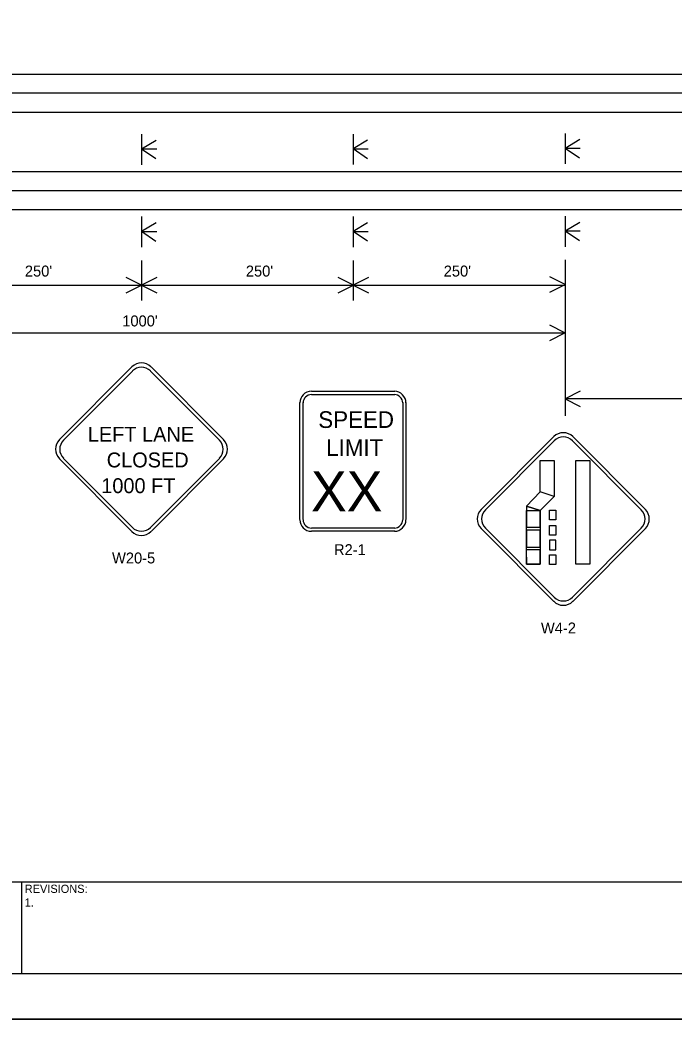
# Model space of a CAD drawing. Extents: x 0 to 34, y 0 to 22.
# Drawn here: x 11.39 to 18.55, y 0 to 10.94 of the extents above; entities that cross this region are included whole.
import ezdxf

# ---------------------------------------------------------------- set-up
doc = ezdxf.new("R2010")
doc.units = 0
for name, color, linetype in [('Level 1', 7, 'Continuous'), ('Level 32', 7, 'Continuous'), ('PlotBorder', 7, 'Continuous'), ('SHADE-GENERIC', 7, 'Continuous'), ('SHT-BNDRY', 7, 'Continuous'), ('SHT-FENCE', 7, 'Continuous'), ('Title_Box', 7, 'Continuous')]:
    doc.layers.add(name, color=color, linetype=linetype)

msp = doc.modelspace()

# ---------------------------------------------------------------- linework, layer by layer
at = {"layer": 'Level 1'}
for p, q in [((2.384, 10.348), (31.479, 10.348)), ((2.384, 10.144), (31.479, 10.144)), ((2.384, 9.931), (31.479, 9.931)), ((12.716, 9.69), (12.716, 9.523)), ((15.032, 9.691), (15.032, 9.524)), ((17.353, 9.698), (17.353, 9.531)), ((17.353, 9.538), (17.514, 9.634)), ((12.716, 9.531), (12.877, 9.626)), ((12.716, 9.531), (12.875, 9.423)), ((12.716, 9.529), (12.883, 9.529)), ((12.716, 9.523), (12.716, 9.356)), ((15.032, 9.532), (15.192, 9.627)), ((15.032, 9.532), (15.19, 9.424)), ((15.032, 9.53), (15.198, 9.53)), ((15.032, 9.524), (15.032, 9.357)), ((17.353, 9.538), (17.512, 9.431)), ((17.353, 9.536), (17.52, 9.536)), ((17.353, 9.531), (17.353, 9.364)), ((12.716, 9.356), (12.716, 9.356)), ((15.032, 9.357), (15.032, 9.357)), ((17.353, 9.364), (17.353, 9.364)), ((2.384, 9.281), (31.479, 9.281)), ((2.384, 9.072), (31.479, 9.072)), ((2.384, 8.864), (31.479, 8.864)), ((12.716, 8.787), (12.716, 8.62)), ((15.032, 8.788), (15.032, 8.621)), ((17.353, 8.792), (17.353, 8.625)), ((12.716, 8.628), (12.877, 8.723)), ((15.032, 8.629), (15.192, 8.724)), ((17.353, 8.633), (17.514, 8.728)), ((12.716, 8.628), (12.875, 8.52)), ((12.716, 8.625), (12.883, 8.625)), ((12.716, 8.62), (12.716, 8.453)), ((15.032, 8.629), (15.19, 8.521)), ((15.032, 8.626), (15.198, 8.626)), ((15.032, 8.621), (15.032, 8.454)), ((17.353, 8.633), (17.512, 8.525)), ((17.353, 8.63), (17.52, 8.63)), ((17.353, 8.625), (17.353, 8.458)), ((12.716, 8.453), (12.716, 8.453)), ((15.032, 8.454), (15.032, 8.454)), ((17.353, 8.458), (17.353, 8.458)), ((12.716, 8.308), (12.716, 7.869)), ((15.032, 8.308), (15.032, 7.869)), ((17.353, 8.315), (17.353, 6.607)), ((8.081, 8.037), (12.716, 8.038)), ((12.716, 8.038), (12.716, 8.037)), ((12.716, 8.037), (17.351, 8.038)), ((15.032, 8.039), (15.032, 8.037)), ((15.136, 8.038), (15.136, 8.037)), ((8.079, 7.513), (17.343, 7.513)), ((11.818, 6.345), (12.612, 7.142)), ((12.821, 7.142), (13.615, 6.345)), ((11.863, 6.339), (12.617, 7.096)), ((12.816, 7.096), (13.57, 6.339)), ((14.576, 6.874), (14.579, 6.874)), ((14.576, 6.838), (14.579, 6.838)), ((14.579, 6.874), (15.489, 6.874)), ((14.579, 6.838), (15.489, 6.838)), ((14.449, 5.472), (14.449, 6.751)), ((14.485, 5.472), (14.485, 6.751)), ((15.576, 6.751), (15.576, 5.472)), ((15.612, 6.751), (15.612, 5.472)), ((17.23, 6.378), (16.436, 5.581)), ((18.233, 5.581), (17.439, 6.378)), ((17.235, 6.333), (16.481, 5.576)), ((18.188, 5.576), (17.434, 6.333)), ((12.612, 5.338), (11.818, 6.135)), ((12.617, 5.383), (11.863, 6.14)), ((13.57, 6.14), (12.816, 5.383)), ((13.615, 6.135), (12.821, 5.338)), ((15.489, 5.377), (14.579, 5.377)), ((16.436, 5.371), (17.23, 4.574)), ((16.481, 5.377), (17.235, 4.619)), ((17.434, 4.619), (18.188, 5.377)), ((17.439, 4.574), (18.233, 5.371)), ((15.489, 5.341), (14.579, 5.341))]:
    msp.add_line(p, q, dxfattribs=at)
for points in [[(12.55, 7.953), (12.716, 8.037), (12.55, 8.12)], [(12.883, 8.12), (12.716, 8.037), (12.883, 7.953)], [(12.883, 8.12), (12.716, 8.037), (12.883, 7.953)], [(14.87, 7.954), (15.036, 8.037), (14.87, 8.121)], [(15.2, 8.121), (15.034, 8.037), (15.2, 7.954)], [(17.187, 7.96), (17.353, 8.044), (17.187, 8.127)], [(17.185, 7.43), (17.351, 7.514), (17.185, 7.597)], [(17.519, 6.876), (17.353, 6.793), (17.519, 6.709)]]:
    msp.add_lwpolyline(points, dxfattribs=at)
for centre, major_axis, start_param, end_param in [((12.716, 7.037), (0, 0.148), 5.497787, 7.068583), ((12.716, 6.997), (0, 0.141), 5.497787, 7.068583), ((14.576, 6.747), (0, -0.127), 3.141593, 4.712389), ((14.576, 6.747), (0, -0.0913), 3.141593, 4.712389), ((15.485, 6.747), (0, 0.127), 4.712389, 6.283185), ((15.485, 6.747), (0, 0.0913), 4.712389, 6.283185), ((17.334, 6.273), (0, 0.148), 5.497787, 7.068583), ((17.334, 6.233), (0, 0.141), 5.497787, 7.068583), ((11.923, 6.24), (0, -0.148), 3.926991, 5.497787), ((11.962, 6.24), (0, -0.141), 3.926991, 5.497787), ((13.47, 6.24), (0, 0.141), 3.926991, 5.497787), ((13.51, 6.24), (0, 0.148), 3.926991, 5.497787), ((16.54, 5.476), (0, -0.148), 3.926991, 5.497787), ((18.128, 5.476), (0, 0.148), 3.926991, 5.497787), ((16.58, 5.476), (0, -0.141), 3.926991, 5.497787), ((18.088, 5.476), (0, 0.141), 3.926991, 5.497787), ((12.716, 5.483), (0, 0.141), 2.356194, 3.926991), ((14.576, 5.468), (0, -0.127), 4.712389, 6.283185), ((14.576, 5.468), (0, -0.0913), 4.712389, 6.283185), ((15.485, 5.468), (0, 0.0913), 3.141593, 4.712389), ((15.485, 5.468), (0, 0.127), 3.141593, 4.712389), ((12.716, 5.443), (0, 0.148), 2.356194, 3.926991), ((17.334, 4.719), (0, 0.141), 2.356194, 3.926991), ((17.334, 4.679), (0, 0.148), 2.356194, 3.926991)]:
    msp.add_ellipse(centre, major_axis=major_axis, ratio=0.996122, start_param=start_param, end_param=end_param, dxfattribs=at)
at = {"layer": 'Level 32'}
msp.add_line((20.584, 6.793), (17.353, 6.793), dxfattribs=at)
at = {"layer": 'PlotBorder'}
msp.add_lwpolyline([(0, 0), (34, 0), (34, 22), (0, 22)], close=True, dxfattribs=at)
at = {"layer": 'SHADE-GENERIC'}
for points in [[(17.079, 6.117), (17.233, 6.117), (17.234, 5.723), (17.08, 5.772)], [(17.471, 6.118), (17.623, 6.118), (17.623, 4.981), (17.471, 4.981)], [(17.234, 5.723), (17.08, 5.772), (16.93, 5.618), (17.08, 5.569)], [(17.081, 5.568), (16.93, 5.618), (16.93, 5.387), (17.082, 5.387)], [(17.08, 4.982), (16.932, 4.982), (16.932, 5.569), (17.08, 5.569)], [(17.184, 5.574), (17.251, 5.574), (17.251, 5.467), (17.184, 5.467)], [(17.184, 5.406), (17.251, 5.406), (17.251, 5.299), (17.184, 5.299)], [(17.08, 5.352), (16.93, 5.352), (16.93, 5.166), (17.081, 5.166)], [(17.251, 5.245), (17.184, 5.245), (17.184, 5.139), (17.251, 5.139)], [(17.079, 5.14), (16.929, 5.14), (16.93, 4.981), (17.08, 4.982)], [(17.184, 5.085), (17.251, 5.085), (17.251, 4.978), (17.184, 4.978)]]:
    msp.add_lwpolyline(points, close=True, dxfattribs=at)
at = {"layer": 'SHT-BNDRY'}
msp.add_line((11.408, 0.5), (11.408, 1.501), dxfattribs=at)
msp.add_lwpolyline([(1.25, 0.5), (33.5, 0.5), (33.5, 21.5), (1.25, 21.5)], close=True, dxfattribs=at)
msp.add_lwpolyline([(1.25, 1.501), (33.5, 1.501)], dxfattribs=at)
at = {"layer": 'SHT-FENCE'}
msp.add_lwpolyline([(0, 22), (34, 22), (34, 0), (0, 0)], close=True, dxfattribs=at)

# ---------------------------------------------------------------- texts
at = {"layer": 'Level 1'}
for s, height, p in [("250'", 0.12, (11.44, 8.131)), ("250'", 0.12, (13.859, 8.131)), ("250'", 0.12, (16.025, 8.131)), ("1000'", 0.12, (12.506, 7.585)), ('SPEED', 0.1828, (14.652, 6.473)), ('LEFT LANE', 0.1631, (12.129, 6.322)), ('LIMIT', 0.1826, (14.739, 6.166)), ('CLOSED', 0.1631, (12.336, 6.041)), ('1000 FT', 0.1631, (12.276, 5.759)), ('XX', 0.4385, (14.572, 5.56)), ('R2-1', 0.12, (14.824, 5.08)), ('W20-5', 0.12, (12.394, 4.989)), ('W4-2', 0.12, (17.089, 4.222))]:
    msp.add_text(s, height=height, dxfattribs=at).set_placement(p)
at = {"layer": 'Title_Box'}
for s, p in [('REVISIONS:', (11.438, 1.381)), ('1.', (11.438, 1.231))]:
    msp.add_text(s, height=0.09, dxfattribs=at).set_placement(p)

doc.saveas('drawing.dxf')
